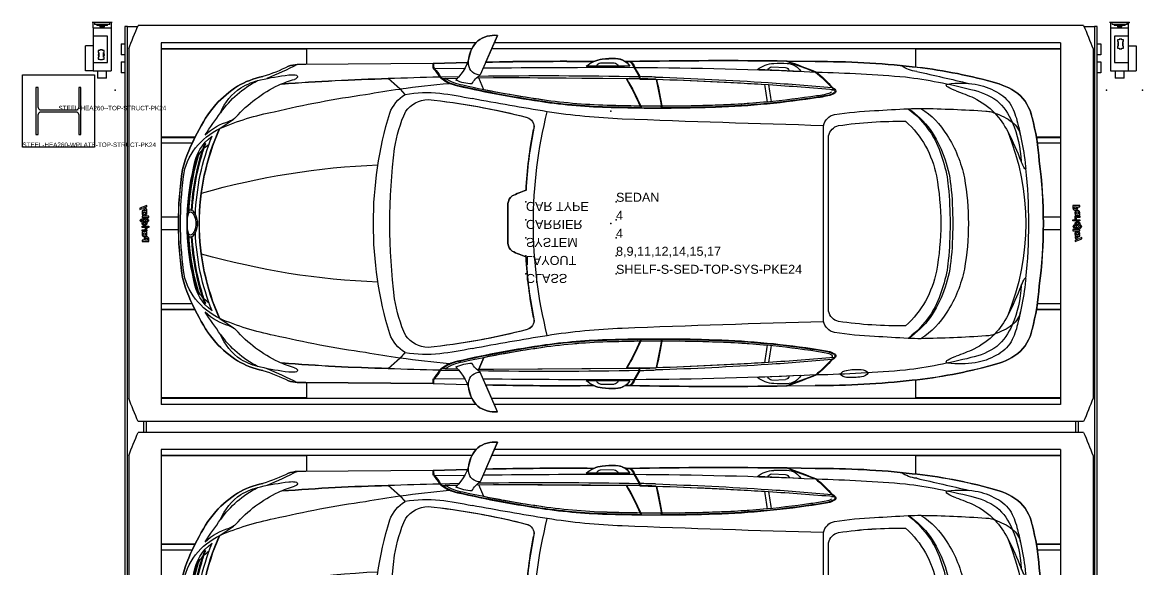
# Model space of a CAD drawing. Header units: millimetres. Extents: x 1005 to 7315, y -2950 to 6147.
# Drawn here: x 2895 to 3517, y 4672 to 4976 of the extents above; entities that cross this region are included whole.
import ezdxf

# ---------------------------------------------------------------- set-up
doc = ezdxf.new("R2010")
doc.units = ezdxf.units.MM
doc.linetypes.add('PHANTOM', pattern=[12.7, 6.35, -1.27, 1.27, -1.27, 1.27, -1.27])
for name, color, linetype in [('PK24-LOGO', 7, 'Continuous'), ('PK24E', 7, 'Continuous'), ('PK24E-COMP-CAR', 7, 'Continuous'), ('PK24E-DATA', 7, 'Continuous'), ('PK24E-STRUCT-STEEL', 254, 'Continuous'), ('PKE24E-HIDDEN', 7, 'Continuous')]:
    doc.layers.add(name, color=color, linetype=linetype)
for name, color, linetype, true_color in [('PK24E-COMP-PALLET', 132, 'Continuous', 0x00b7c8), ('PK24E-HELPER', 253, 'PHANTOM', 0xa1a1a1), ('PK24E-SYS-LIFT', 31, 'Continuous', 0xffcc5a), ('PK24E-SYS-SHELF', 31, 'Continuous', 0xffcc5a)]:
    doc.layers.add(name, color=color, linetype=linetype, true_color=true_color)
doc.styles.get("Standard").update_dxf_attribs({"font": 'arial.ttf'})

# ---------------------------------------------------------------- blocks, each defined once
blk = doc.blocks.new('ELIFTTT-CHASIS--TOP-COMP-PKE24')
at = {"layer": 'PK24E-HELPER'}
blk.add_point((0, -167.5), dxfattribs=at)
at = {"layer": 'PK24E-SYS-LIFT'}
for p, q in [((-287.24, -117.91), (-287.22, -118.3)), ((-277.28, -118.3), (-277.26, -117.91)), ((277.26, -117.91), (277.28, -118.3)), ((287.22, -118.3), (287.24, -117.91)), ((-287.22, -118.3), (-287.82, -118.3)), ((-287.25, -121.25), (-287.25, -118.3)), ((-287.25, -121.25), (-277.25, -121.25)), ((-287.25, -121.25), (-287.25, -125.85)), ((-277.28, -118.3), (-287.22, -118.3)), ((-286.53, -118.3), (-286.47, -119.4)), ((-278.03, -119.4), (-286.47, -119.4)), ((-285.25, -119.4), (-285.25, -120.1)), ((-279.25, -120.1), (-285.25, -120.1)), ((-283.5, -120.1), (-283.5, -120.6)), ((-283.5, -120.6), (-283.4, -120.7)), ((-283.5, -120.6), (-281, -120.6)), ((-281.1, -120.7), (-283.4, -120.7)), ((-283.25, -120.7), (-283.25, -121.25)), ((-281.25, -121.25), (-281.25, -120.7)), ((-281.1, -120.7), (-281, -120.6)), ((-281, -120.6), (-281, -120.1)), ((-279.25, -120.1), (-279.25, -119.4)), ((-278.03, -119.4), (-277.97, -118.3)), ((-276.68, -118.3), (-277.28, -118.3)), ((-277.25, -118.3), (-277.25, -121.25)), ((-277.25, -121.25), (-277.25, -145.25)), ((277.28, -118.3), (276.68, -118.3)), ((277.25, -118.3), (277.25, -121.25)), ((277.25, -121.25), (287.25, -121.25)), ((277.25, -121.25), (277.25, -145.25)), ((287.22, -118.3), (277.28, -118.3)), ((277.97, -118.3), (278.03, -119.4)), ((286.47, -119.4), (278.03, -119.4)), ((279.25, -119.4), (279.25, -120.1)), ((285.25, -120.1), (279.25, -120.1)), ((281, -120.1), (281, -120.6)), ((281, -120.6), (281.1, -120.7)), ((281, -120.6), (283.5, -120.6)), ((283.4, -120.7), (281.1, -120.7)), ((281.25, -120.7), (281.25, -121.25)), ((283.25, -121.25), (283.25, -120.7)), ((283.4, -120.7), (283.5, -120.6)), ((283.5, -120.6), (283.5, -120.1)), ((285.25, -120.1), (285.25, -119.4)), ((286.47, -119.4), (286.53, -118.3)), ((287.82, -118.3), (287.22, -118.3)), ((287.25, -121.25), (287.25, -118.3)), ((287.25, -125.85), (287.25, -121.25)), ((-279.35, -125.85), (-287.25, -125.85)), ((-287.25, -125.85), (-287.25, -140.65)), ((-279.35, -140.65), (-279.35, -125.85)), ((287.25, -125.85), (279.35, -125.85)), ((279.35, -125.85), (279.35, -140.65)), ((281.1, -127.88), (281.1, -128.98)), ((282.02, -127.88), (281.1, -127.88)), ((281.1, -128.98), (281.48, -128.98)), ((281.48, -128.98), (281.48, -131.52)), ((282.02, -127.55), (282.02, -127.88)), ((283.48, -127.55), (282.02, -127.55)), ((283.48, -127.88), (283.48, -127.55)), ((284.4, -127.88), (283.48, -127.88)), ((284.02, -128.98), (284.4, -128.98)), ((284.02, -131.52), (284.02, -128.98)), ((284.4, -128.98), (284.4, -127.88)), ((287.25, -140.65), (287.25, -125.85)), ((-291.45, -145.25), (-291.45, -131.25)), ((-287.25, -131.25), (-291.45, -131.25)), ((-284.4, -133.88), (-284.4, -134.98)), ((-283.48, -133.88), (-284.4, -133.88)), ((-284.4, -134.98), (-284.02, -134.98)), ((-284.02, -134.98), (-284.02, -137.52)), ((-282.02, -133.55), (-283.48, -133.55)), ((-283.48, -133.55), (-283.48, -133.88)), ((-282.02, -133.88), (-282.02, -133.55)), ((-281.1, -133.88), (-282.02, -133.88)), ((-281.48, -134.98), (-281.1, -134.98)), ((-281.48, -137.52), (-281.48, -134.98)), ((-281.1, -134.98), (-281.1, -133.88)), ((281.1, -131.52), (281.1, -132.62)), ((281.48, -131.52), (281.1, -131.52)), ((281.1, -132.62), (282.02, -132.62)), ((282.02, -132.62), (282.02, -132.95)), ((282.02, -132.95), (283.48, -132.95)), ((283.48, -132.62), (284.4, -132.62)), ((283.48, -132.95), (283.48, -132.62)), ((284.4, -131.52), (284.02, -131.52)), ((284.4, -132.62), (284.4, -131.52)), ((287.25, -131.25), (291.45, -131.25)), ((291.45, -131.25), (291.45, -145.25)), ((-287.25, -140.65), (-279.35, -140.65)), ((-287.25, -140.65), (-287.25, -145.25)), ((-284.4, -137.52), (-284.4, -138.62)), ((-284.02, -137.52), (-284.4, -137.52)), ((-284.4, -138.62), (-283.48, -138.62)), ((-283.48, -138.62), (-283.48, -138.95)), ((-283.48, -138.95), (-282.02, -138.95)), ((-282.02, -138.62), (-281.1, -138.62)), ((-282.02, -138.95), (-282.02, -138.62)), ((-281.1, -137.52), (-281.48, -137.52)), ((-281.1, -138.62), (-281.1, -137.52)), ((279.35, -140.65), (287.25, -140.65)), ((287.25, -145.25), (287.25, -140.65)), ((-287.25, -145.25), (-291.45, -145.25)), ((-287.25, -145.25), (-277.25, -145.25)), ((-284.75, -145.25), (-284.75, -149.25)), ((-279.75, -149.25), (-279.75, -145.25)), ((277.25, -145.25), (287.25, -145.25)), ((279.75, -145.25), (279.75, -149.25)), ((284.75, -149.25), (284.75, -145.25)), ((287.25, -145.25), (291.45, -145.25)), ((-279.75, -149.25), (-284.75, -149.25)), ((284.75, -149.25), (279.75, -149.25))]:
    blk.add_line(p, q, dxfattribs=at)
for centre, radius, start, end in [((282.75, -130.25), 1.5, 147.85095, 212.14905), ((282.75, -130.25), 1.5, 327.85095, 32.14905), ((-282.75, -136.25), 1.72, 137.62997, 222.37003), ((-282.75, -136.25), 1.72, 317.62997, 42.37003)]:
    blk.add_arc(centre, radius, start, end, dxfattribs=at)
for points, knots in [([(-287.83, -118.28), (-287.83, -118.28), (-287.83, -118.3), (-287.82, -118.3), (-287.82, -118.3)], [0, 0, 0, 0, 0.485402, 1, 1, 1, 1]), ([(-282.09, -121.25), (-282.11, -121.24), (-282.16, -121.21), (-282.25, -121.2), (-282.34, -121.21), (-282.39, -121.24), (-282.41, -121.25)], [0, 0, 0, 0, 0.230406, 0.49981, 0.78779, 1, 1, 1, 1]), ([(-276.68, -118.3), (-276.68, -118.3), (-276.67, -118.3), (-276.67, -118.28), (-276.67, -118.28)], [0, 0, 0, 0, 0.487803, 1, 1, 1, 1]), ([(276.67, -118.28), (276.67, -118.28), (276.67, -118.3), (276.68, -118.3), (276.68, -118.3)], [0, 0, 0, 0, 0.485402, 1, 1, 1, 1]), ([(282.41, -121.25), (282.39, -121.24), (282.34, -121.21), (282.25, -121.2), (282.16, -121.21), (282.11, -121.24), (282.09, -121.25)], [0, 0, 0, 0, 0.230406, 0.49981, 0.78779, 1, 1, 1, 1]), ([(287.82, -118.3), (287.82, -118.3), (287.83, -118.3), (287.83, -118.28), (287.83, -118.28)], [0, 0, 0, 0, 0.487803, 1, 1, 1, 1])]:
    blk.add_open_spline(points, degree=3, knots=knots, dxfattribs=at)
blk = doc.blocks.new('STEEL-HEA260--TOP-STRUCT-PK24')
at = {"layer": 'PK24E-STRUCT-STEEL', "color": 8, "true_color": 0x808080}
blk.add_lwpolyline([(11.25, 13), (11.25, 2.175, -0.4142136), (9.45, 0.375), (-9.45, 0.375, -0.4142136), (-11.25, 2.175), (-11.25, 13), (-12.5, 13), (-12.5, -13), (-11.25, -13), (-11.25, -2.175, -0.4142136), (-9.45, -0.375), (9.45, -0.375, -0.4142136), (11.25, -2.175), (11.25, -13), (12.5, -13), (12.5, 13)], format="xyb", close=True, dxfattribs=at)
at = {"layer": 'PKE24E-HIDDEN'}
blk.add_attdef('COMP_TYPE', (0, 0.375), '', height=2.5, dxfattribs=at)
blk = doc.blocks.new('STEEL-HEA260-WPLATE-TOP-STRUCT-PK24')
at = {"layer": 'PK24E-STRUCT-STEEL', "color": 8, "true_color": 0x808080}
blk.add_lwpolyline([(-20, 20), (20, 20), (20, -20), (-20, -20)], close=True, dxfattribs=at)
blk.add_blockref('STEEL-HEA260--TOP-STRUCT-PK24', (0, 0)).add_auto_attribs({'COMP_TYPE': 'STEEL-HEA260--TOP-STRUCT-PK24'})
at = {"layer": 'PK24E-DATA'}
blk.add_attdef('COMP_TYPE', (-20, -20), '', height=2.5, dxfattribs=at)
blk = doc.blocks.new('ELIFT-COLUMNS--TOP-COMP-PKE24')
for p in [(-306.5, -167.5), (323.5, -167.5)]:
    blk.add_blockref('STEEL-HEA260-WPLATE-TOP-STRUCT-PK24', p).add_auto_attribs({'COMP_TYPE': 'STEEL-HEA260-WPLATE-TOP-STRUCT-PK24'})
blk = doc.blocks.new('ELIFTTT---TOP-SYS-PKE24')
for name in ['ELIFT-COLUMNS--TOP-COMP-PKE24', 'ELIFTTT-CHASIS--TOP-COMP-PKE24']:
    blk.add_blockref(name, (0, 0))
at = {"layer": 'PK24E-DATA'}
for tag, p in [('COMP_TYPE', (3.47, 12.51)), ('LAYOUT_ID', (3.47, 2.51)), ('SYSTEM_ID', (3.47, -7.49)), ('CARRIER_ID', (3.47, -17.49)), ('CON_CARS', (3.47, -27.49))]:
    blk.add_attdef(tag, p, '', height=5, dxfattribs=at)
blk = doc.blocks.new('SEDAN---TOP-COMP-PKE24')
at = {"layer": 'PK24E-COMP-CAR'}
for p, q in [((-62.86, 104.5), (-72.44, 82.5)), ((-169.27, 88.29), (-174, 88.29)), ((-98.66, 88.8), (-169.27, 88.29)), ((-98.66, 88.8), (-79.61, 89.39)), ((10.5, 87.37), (-13.63, 87.41)), ((-5.82, 89.3), (1.87, 89.25)), ((89.22, 87.05), (96.9, 86.66)), ((97.78, 90.23), (113.41, 89.96)), ((-97.93, 86.02), (-81.06, 86.26)), ((-95.15, 81.48), (-93.97, 80.32)), ((-94.58, 81.49), (-84.09, 81.71)), ((-94.58, 81.49), (-93.64, 80.58)), ((-74.57, 80.93), (-65.09, 81.1)), ((-70.54, 74.33), (-73.22, 80.95)), ((15.63, 80.44), (-65.09, 81.1)), ((15.63, 81.62), (15.63, 80.46)), ((16.15, 81.61), (16.15, 80.46)), ((105.43, 84.4), (81.33, 85.52)), ((-116.92, 74.75), (-123.58, 80.66)), ((-116.92, 74.58), (-123.58, 80.49)), ((-114.09, 71.73), (-116.92, 74.75)), ((-93.64, 80.58), (-91.91, 80.62)), ((-93.36, 80.34), (-91.61, 80.39)), ((-91.91, 80.62), (-84.91, 80.75)), ((16.01, 80.23), (8.78, 80.42)), ((16.01, 80.23), (25.03, 79.95)), ((122.48, 74.33), (122.11, 74.63)), ((-114.09, 71.56), (-116.92, 74.58)), ((122.48, 74.33), (124.09, 74.18)), ((123.8, 74.5), (124.09, 74.18)), ((16.52, 65.21), (16.91, 64.26)), ((16.91, 64.26), (28.03, 64.26)), ((28.03, 64.26), (27.9, 65.14)), ((-216.91, 52.81), (-209.34, 57.94)), ((120.81, 48.65), (120.81, -48.65)), ((-57.16, 11.11), (-57.16, -11.11)), ((-216.91, -52.81), (-209.34, -57.94)), ((16.52, -65.21), (16.91, -64.26)), ((16.91, -64.26), (28.03, -64.26)), ((28.03, -64.26), (27.9, -65.14)), ((-116.92, -74.58), (-123.58, -80.49)), ((-114.09, -71.56), (-116.92, -74.58)), ((-114.09, -71.73), (-116.92, -74.75)), ((-70.54, -74.33), (-73.22, -80.95)), ((122.48, -74.33), (124.09, -74.18)), ((123.8, -74.5), (124.09, -74.18)), ((-116.92, -74.75), (-123.58, -80.66)), ((-95.15, -81.48), (-93.97, -80.32)), ((-94.58, -81.49), (-93.64, -80.58)), ((-93.64, -80.58), (-91.91, -80.62)), ((-93.36, -80.34), (-91.61, -80.39)), ((-91.91, -80.62), (-84.91, -80.75)), ((15.63, -80.44), (-65.09, -81.1)), ((16.01, -80.23), (8.78, -80.42)), ((15.63, -81.62), (15.63, -80.46)), ((16.01, -80.23), (25.03, -79.95)), ((16.15, -81.61), (16.15, -80.46)), ((-97.93, -86.02), (-81.06, -86.26)), ((-94.58, -81.49), (-84.09, -81.71)), ((-74.57, -80.93), (-65.09, -81.1)), ((-62.86, -104.5), (-72.44, -82.5)), ((105.43, -84.4), (81.33, -85.52)), ((89.22, -87.05), (96.9, -86.66)), ((-169.27, -88.29), (-174, -88.29)), ((-98.66, -88.8), (-169.27, -88.29)), ((-98.66, -88.8), (-79.61, -89.39)), ((10.5, -87.37), (-13.63, -87.41)), ((-5.82, -89.3), (1.87, -89.25)), ((97.78, -90.23), (113.41, -89.96))]:
    blk.add_line(p, q, dxfattribs=at)
for points in [[(-219.23, -66.14, -0.061643), (-229.5, -50.11, -0.061425), (-237.69, -30.02, -0.075225), (-237.69, 30.02, -0.061425), (-229.5, 50.11, -0.061643), (-219.23, 66.14, -0.062715), (-207.09, 76.23, -0.080698), (-193.17, 81.68, 0.049447), (-178.89, 87.33, -0.075259), (-174, 88.29), (-169.27, 88.29), (-98.66, 88.8), (-79.61, 89.39, 0.023024), (-78.74, 91.93, -0.158163), (-73.91, 101.48, -0.182926), (-62.86, 104.5), (-69.33, 89.64, -0.007742), (-9.49, 90.01, -0.077763), (-4.76, 91.22, -0.044865), (2.6, 91.59, -0.150488), (7.83, 90.05, -0.000309), (10.57, 90.02, -0.008053), (97.78, 90.23), (113.41, 89.96, -0.029408), (167.21, 87.06, -0.042052), (211.54, 78.64, -0.105095), (225.75, 72.2, -0.171896), (233.64, 58.91, -0.050927), (237.67, 34.67, -0.065564), (237.67, -34.67, -0.050927), (233.64, -58.91, -0.171896), (225.75, -72.2, -0.105095), (211.54, -78.64, -0.042052), (167.21, -87.06, -0.029408), (113.41, -89.96), (97.78, -90.23, -0.008053), (10.57, -90.02, -0.000309), (7.83, -90.05, -0.150488), (2.6, -91.59, -0.044865), (-4.76, -91.22, -0.077763), (-9.49, -90.01, -0.007742), (-69.33, -89.64), (-62.86, -104.5, -0.182926), (-73.91, -101.48, -0.158163), (-78.74, -91.93, 0.023024), (-79.61, -89.39), (-98.66, -88.8), (-169.27, -88.29), (-174, -88.29, -0.075259), (-178.89, -87.33, 0.049447), (-193.17, -81.68, -0.080698), (-207.09, -76.23, -0.062715)], [(-65.09, 81.1), (-73.22, 80.95), (-70.53, 74.32, 0.014822), (-35.67, 68.36, 0.030043), (2.71, 65.49, 0.004063), (16.22, 65.21, 0.035411), (8.42, 80.5)], [(25.28, 80.15, -0.016235), (28.25, 65.14, 0.00745), (54.29, 65.56, 0.017199), (86.77, 67.51, 0.008624), (85.26, 77.28, 0.007485)], [(-101.46, 68.87, 0.21976), (-113.83, 62.35, 0.069678), (-119.98, 41.74, 0.063275), (-119.98, -41.74, 0.069678), (-113.83, -62.35, 0.21976), (-101.46, -68.87, 0.037117), (-46.41, -58.91, 0.360325), (-42.69, -53.02, -0.038423), (-47.08, -18.45, -0.032223), (-54.77, -15.32, -0.201945), (-57.16, -11.11), (-57.16, 11.11, -0.201945), (-54.77, 15.32, -0.032223), (-47.08, 18.45, -0.038423), (-42.69, 53.02, 0.360325), (-46.41, 58.91, 0.037117)], [(126.3, 54.38, 0.304088), (120.81, 48.65), (120.81, -48.65, 0.304088), (126.3, -54.38, 0.041268), (163.52, -56.77, 0.163886), (180.58, -26.5, 0.091893), (180.58, 26.5, 0.163886), (163.52, 56.77, 0.041268)], [(-35.67, -68.36, 0.014822), (-70.53, -74.32), (-73.22, -80.95), (-65.09, -81.1), (8.42, -80.5, 0.035411), (16.22, -65.21, 0.004063), (2.71, -65.49, 0.030043)], [(28.25, -65.14, -0.016235), (25.28, -80.15, 0.007485), (85.26, -77.28, 0.008624), (86.77, -67.51, 0.017199), (54.29, -65.56, 0.00745)]]:
    blk.add_lwpolyline(points, format="xyb", close=True, dxfattribs=at)
for centre, radius, start, end in [((-61.6, 89.26), 17.35, 135.20651, 183.22402), ((-64.4, 88.4), 16.17, 84.5375, 126.00251), ((-106.68, 100.05), 29.09, 315.42399, 349.29131), ((-214.5, 156.5), 77.8, 285.91548, 297.23867), ((-297.73, 335.52), 276.47, 292.75194, 296.5872), ((-173.26, 71.64), 16.67, 92.51869, 109.73435), ((-88.33, 88.24), 10.35, 176.90215, 192.45304), ((-90.22, 88.08), 7.98, 174.78468, 194.96974), ((-72.64, 88.8), 6.31, 184.73547, 271.82938), ((-27.52, -1842.23), 1932.32, 89.46551, 91.2399), ((-3.27, 75.49), 15.8, 95.41248, 130.98471), ((-5.03, 86.36), 3.04, 105.09098, 158.88345), ((0.97, 50.47), 41.15, 87.72475, 98.00006), ((1.53, 86.64), 2.64, 20.88105, 82.61011), ((2.73, 82.33), 9.26, 33.02511, 90.79911), ((-19.05, -2122.12), 2212.33, 89.23306, 89.30384), ((60.59, -2617.2), 2707.68, 89.21283, 91.05848), ((2.79, 82.38), 10.9, 23.57795, 44.46363), ((2.01, 81.41), 12.48, 25.28843, 43.44092), ((91.15, 73.14), 15.8, 92.83358, 128.40581), ((89.88, 84.08), 3.04, 102.51208, 156.30455), ((94.26, 47.96), 41.15, 85.14585, 95.42116), ((-293.91, -966.2), 1126.56, 68.80125, 69.67692), ((97.45, 79.7), 9.26, 30.44621, 88.22021), ((7.29, -176.06), 281.25, 67.68109, 71.22978), ((115.73, -368.46), 458.42, 83.55206, 90.29002), ((139.42, -180.22), 268.73, 74.43096, 84.06296), ((-183.36, 36.09), 46.63, 102.14206, 120.59658), ((-161.84, -60.16), 143.68, 96.75097, 103.0827), ((-176.92, 69.41), 13.23, 82.1737, 97.85608), ((-176.09, 82.51), 2.49, 283.19837, 331.91537), ((-175.21, 80.92), 1.6, 41.65121, 86.97459), ((-174.55, 81.55), 0.692, 341.7255, 38.81246), ((-36.32, -2454.38), 2536.54, 91.32888, 91.97137), ((-120.33, 66.66), 29.22, 30.47122, 41.45793), ((-112.63, 71.62), 20.57, 28.67544, 44.40412), ((-66.73, 72.51), 11.5, 119.73452, 154.24603), ((-36.58, -2440.23), 2522.39, 88.81394, 90.83629), ((-4.65, -5675.73), 5762.5, 89.826757, 90.657219), ((-55.59, 45.28), 79.96, 27.02655, 31.2322), ((0.75, -2315.17), 2401.94, 87.31052, 89.70092), ((400.86, 299.68), 442.21, 208.7857, 209.54744), ((114.29, 3096.19), 3016.18, 268.13548, 268.30047), ((-33.65, -1742.8), 1825.08, 86.20281, 88.16358), ((96.44, 84.06), 2.64, 18.30215, 80.03121), ((69.93, 29.14), 70.13, 41.35527, 51.63794), ((94.27, -735.78), 820.14, 85.15985, 88.61477), ((53.37, 12.12), 94.18, 42.35476, 49.85211), ((130.81, 81.06), 4.42, 87.59789, 143.41515), ((131.06, 85.96), 4.42, 210.88793, 266.70519), ((136.82, 117.13), 36.11, 260.11447, 273.34928), ((133.45, 49.46), 36.11, 80.9538, 94.18862), ((138.88, 86.15), 5.07, 270.5498, 320.30045), ((138.58, 80.08), 5.07, 34.00263, 83.75328), ((126.83, -208.42), 292.15, 75.55368, 82.79619), ((-173.07, 23), 63.18, 122.58769, 136.94213), ((-170.4, 29.26), 56.29, 117.13249, 144.97619), ((-189.22, 50.92), 29.29, 123.11817, 158.6656), ((-152.98, 10.65), 73.28, 115.34838, 138.69624), ((-186.34, 43.99), 36.69, 102.63475, 120.97529), ((-160.31, 24.5), 57.62, 105.30017, 114.65815), ((-95.87, -1030.07), 1111.07, 91.42921, 94.47226), ((-95.87, -1030.24), 1111.07, 91.42921, 94.47226), ((-45, -438.56), 518.32, 97.99499, 100.11993), ((-43.08, -455.9), 535.77, 94.99191, 97.92214), ((-80.5, 98.49), 22.61, 233.4438, 258.52872), ((-80.74, 97.3), 21.15, 232.26943, 259.13124), ((-78.45, 100.5), 24, 235.88794, 261.27753), ((-76.49, 99.59), 22.08, 244.63039, 268.44731), ((48.2, 656.1), 594.88, 257.06162, 261.83817), ((50.14, 668.51), 607.14, 257.16578, 261.83301), ((47.41, 659.23), 596.69, 257.46559, 261.99639), ((-95.53, 17.86), 121.37, 22.49761, 31.07174), ((-95.23, 17.86), 121.37, 22.95965, 31.02616), ((47.02, 862.9), 783.05, 267.74093, 268.38698), ((-40.59, -1924.38), 2005.61, 86.33841, 88.1264), ((-204.64, 26.99), 235.7, 9.3153, 12.98707), ((-204.34, 26.99), 235.7, 9.09565, 13.03852), ((-197.26, 28.6), 286.68, 7.79849, 9.77571), ((19.59, -1003.28), 1083.66, 84.54654, 86.42201), ((-192.67, 28.85), 284.29, 7.85751, 9.77868), ((-42.72, -1961.75), 2043.04, 85.32494, 86.34579), ((118.65, 69.33), 7.29, 45.0659, 57.39412), ((119.22, 69.61), 7.04, 39.92951, 57.87559), ((186.57, 76.77), 0.494, 129.25127, 176.94969), ((187.85, 77.41), 1.87, 199.20774, 244.36841), ((187.48, 75.5), 2.05, 104.92031, 126.38314), ((194.18, 25.29), 52.7, 81.27108, 97.89308), ((200.54, 99.37), 27.23, 240.27165, 250.72821), ((196.47, 42.86), 34.98, 60.05239, 80.59475), ((203.48, 42), 37.52, 53.59712, 77.59494), ((-52.64, -509.63), 587.29, 98.16734, 103.21053), ((-101.49, 52.6), 22.96, 123.67693, 157.61023), ((-102.26, 4.78), 67.99, 83.80091, 100.01815), ((-100.59, 52.21), 16.68, 92.9735, 142.55072), ((-140.88, -306.38), 377.31, 75.60572, 84.00243), ((-118.87, -126.79), 200.59, 77.92303, 83.14102), ((209.43, 1589.03), 1546.4, 259.32932, 260.89545), ((42.27, 538.54), 473.13, 271.45578, 278.34888), ((40.47, 551.19), 486.69, 271.64099, 278.39263), ((43.18, 517.82), 453.56, 271.42305, 278.68664), ((98.54, 174.84), 105.16, 276.78522, 281.43946), ((98.59, 175.86), 106.94, 276.93644, 281.64264), ((98.5, 176.78), 108.13, 277.00233, 281.70708), ((117.61, 80.7), 9.1, 281.35825, 302.38993), ((118.02, 81.66), 10.75, 281.54512, 302.44141), ((118.64, 80.77), 10.03, 280.35244, 303.90031), ((121.98, 73.67), 0.827, 307.53345, 52.78298), ((123.26, 73.51), 1.07, 299.44909, 38.87271), ((123.66, 73.47), 1.17, 299.35141, 34.40262), ((156.6, -28.17), 107.67, 65.41506, 71.05697), ((191.31, 34.66), 40.71, 55.87697, 78.0896), ((184.17, 33.83), 39.83, 43.71519, 64.37091), ((204.14, 54.36), 21.21, 32.15065, 62.50316), ((210.94, 54.42), 23.14, 11.20562, 50.22003), ((-159.64, 16.61), 77.48, 140.27081, 154.38053), ((-43.31, 30.11), 77.54, 155.43242, 171.37575), ((7.17, 381.59), 317.33, 262.13488, 269.17039), ((7.21, 382.52), 317.96, 262.17028, 269.16943), ((7.37, 386.04), 320.58, 262.2841, 269.16727), ((26.5, 878.44), 814.5, 268.31692, 269.60026), ((26.62, 883.44), 819.2, 268.31952, 269.29918), ((26.97, 896.69), 831.55, 268.32799, 269.25734), ((26.97, 896.69), 831.55, 269.27979, 269.55469), ((27.03, 939.01), 873.87, 269.57288, 270.05711), ((26.45, 924.83), 860.88, 269.62504, 271.86362), ((27.03, 939.01), 873.87, 270.07421, 271.78768), ((26.62, 925.75), 861.51, 270.11773, 271.848), ((154.02, -128.07), 190.95, 92.31741, 99.01697), ((250.68, -1623.18), 1689.13, 92.90937, 93.54287), ((170.81, -28.86), 92.82, 89.27309, 93.61981), ((131.82, 20.25), 54.69, 30.27774, 52.72067), ((131.89, 17.61), 56.95, 37.44124, 54.17011), ((161.23, -630.98), 695.01, 86.13621, 89.11285), ((146.89, 24.97), 46.36, 31.49146, 57.22124), ((205.84, 33.15), 29.38, 79.49484, 85.65985), ((191.91, 43.6), 33.28, 22.49362, 48.07722), ((185.1, 46.71), 41.56, 12.90848, 27.09645), ((-20.48, -83.54), 243.89, 143.48866, 147.00671), ((-203.41, 26.57), 31.35, 105.51991, 133.61659), ((-158.26, -83.55), 148.45, 101.10538, 113.27365), ((-214.29, 65.25), 8.83, 286.36234, 315.09493), ((81.19, 0), 212.94, 163.25718, 196.74282), ((-48.11, 53.72), 5.46, 344.28051, 79.21359), ((210.31, 0), 253.31, 165.80796, 194.19204), ((20.7, 421.08), 363.31, 261.1383, 267.72689), ((396.89, 10097.96), 10047.5, 267.772041, 268.409436), ((125.55, 53), 7.66, 100.90381, 169.97745), ((159.36, -169.54), 226.34, 88.94724, 98.39984), ((127.12, 16.32), 54.42, 10.78561, 48.01454), ((209.09, 54.07), 8.25, 62.06094, 75.23428), ((202.54, 29.3), 33.7, 53.33286, 71.99814), ((176.71, 28.17), 49.14, 27.75113, 42.47108), ((214.75, 46.36), 12.73, 11.12458, 51.56063), ((165.67, 31.9), 62.01, 2.36218, 23.20459), ((73.91, 17.65), 156.47, 11.49021, 14.18672), ((116.96, 27.06), 120.95, 3.60645, 15.26792), ((-152.11, 6.89), 88.65, 150.81757, 164.87753), ((-199.28, 16.8), 40.1, 116.08172, 141.07425), ((-99.23, 0), 129.15, 155.91569, 204.08431), ((-99.06, 0), 129.15, 155.86164, 204.13836), ((179.75, 7.18), 227.11, 168.55587, 177.15675), ((38507.92, 0), 38389.96, 179.918916, 180.081084), ((127.83, 47.42), 7.13, 102.40319, 170.05866), ((119.54, 13.27), 69.51, 6.5279, 34.09552), ((94.81, 0), 135.38, 337.84488, 22.15512), ((32.35, -43.02), 210.09, 21.64077, 26.60183), ((-99.66, -0.01), 132.78, 160.47793, 176.8863), ((-206.61, 28.32), 24.95, 126.06074, 172.17087), ((-99.65, -0.01), 130.96, 158.26624, 177.89989), ((-216.31, 33.98), 12.15, 123.04108, 140.97267), ((-198.32, 21.08), 35.27, 138.68457, 140.96582), ((111.67, 12.78), 75.95, 5.88199, 27.47987), ((127.86, 11.49), 69.65, 11.43255, 32.76772), ((75.67, 15.25), 155.25, 6.8321, 12.48656), ((-205.51, 22.25), 31.83, 141.66007, 173.17333), ((-99.66, -0.01), 134.86, 163.59992, 177.20388), ((-99.68, 0), 134.56, 162.84813, 176.96202), ((-99.67, -0.01), 133.28, 161.04255, 176.77052), ((-185.33, 17.99), 48.1, 153.19199, 155.32033), ((-213.93, 29.41), 17.05, 137.54269, 151.3063), ((208.52, 0), 331.14, 172.75889, 187.24111), ((-99.69, 0), 135.4, 166.45377, 193.54623), ((-197.47, 22.79), 34.84, 156.654, 168.91799), ((-112.46, -386.64), 419.55, 92.29153, 105.85484), ((261.66, 49.18), 37.08, 203.3989, 210.46503), ((188.44, 27.93), 41.78, 3.72383, 7.96318), ((-25.6, 0), 265.54, 352.49769, 7.50231), ((-39.3, 0), 200.64, 171.39607, 188.60393), ((-36.68, 0), 202.11, 172.59932, 187.40068), ((37.61, 0), 145.4, 349.49932, 10.50068), ((53.43, 0), 144.91, 349.94685, 10.05315), ((229.84, 30.63), 0.284, 239.45557, 4.07046), ((-71.6, 0.01), 303.27, 354.20271, 5.79863), ((-35.79, 0), 223.95, 354.73156, 5.26844), ((-17.83, 0), 207.52, 354.14515, 5.85485), ((-50.97, 10.37), 6.23, 127.5597, 173.22799), ((-26.66, -42.67), 64.44, 108.47942, 115.86186), ((-228.37, 3.97), 6.5, 150.94164, 173.96276), ((-232.9, 5.01), 1.53, 102.10247, 167.86051), ((-233.19, 6.58), 1.02, 63.70351, 147.96209), ((-233.52, 4.76), 1.77, 38.83039, 81.86199), ((-235.4, 3.07), 5.18, 19.45217, 58.99186), ((-202.83, 0.56), 32.26, 172.71479, 178.74639), ((-212.26, 0.19), 22.72, 166.90511, 180.46872), ((-237.14, 1.55), 6.6, 21.49528, 40.80787), ((-240.92, 0.01), 10.68, 359.9671, 21.793), ((-241.08, 0.02), 11.58, 359.90638, 24.32166), ((-202.83, -0.56), 32.26, 181.25361, 187.28521), ((-212.26, -0.19), 22.72, 179.53128, 193.09489), ((-228.37, -3.97), 6.5, 186.03724, 209.05836), ((-232.9, -5.01), 1.53, 192.13949, 257.89753), ((-233.52, -4.76), 1.77, 278.13801, 321.16961), ((-235.4, -3.07), 5.18, 301.00814, 340.54783), ((-237.14, -1.55), 6.6, 319.19213, 338.50472), ((-240.92, -0.01), 10.68, 338.207, 0.0329), ((-241.08, -0.02), 11.58, 335.67834, 0.09362), ((-99.65, 0.01), 130.96, 182.10011, 201.73376), ((-99.66, 0.01), 134.86, 182.79612, 196.40008), ((-99.68, 0), 134.56, 183.03798, 197.15187), ((-233.19, -6.58), 1.02, 212.03791, 296.29649), ((-99.67, 0.01), 133.28, 183.22948, 198.95745), ((-99.66, 0.01), 132.78, 183.1137, 199.52207), ((-50.97, -10.37), 6.23, 186.77201, 232.4403), ((-112.46, 386.64), 419.55, 254.14516, 267.70847), ((-26.66, 42.67), 64.44, 244.13814, 251.52058), ((179.75, -7.18), 227.11, 182.84325, 191.44413), ((119.54, -13.27), 69.51, 325.90448, 353.4721), ((111.67, -12.78), 75.95, 332.52013, 354.11801), ((-152.11, -6.89), 88.65, 195.12247, 209.18243), ((-205.51, -22.25), 31.83, 186.82667, 218.33993), ((-197.47, -22.79), 34.84, 191.08201, 203.346), ((127.12, -16.32), 54.42, 311.98546, 349.21439), ((127.86, -11.49), 69.65, 327.23228, 348.56745), ((261.66, -49.18), 37.08, 149.53497, 156.6011), ((229.84, -30.63), 0.284, 355.92954, 120.54443), ((188.44, -27.93), 41.78, 352.03682, 356.27617), ((-206.61, -28.32), 24.95, 187.82913, 233.93926), ((32.35, 43.02), 210.09, 333.39817, 338.35923), ((165.67, -31.9), 62.01, 336.79541, 357.63782), ((75.67, -15.25), 155.25, 347.51344, 353.1679), ((116.96, -27.06), 120.95, 344.73208, 356.39355), ((-199.28, -16.8), 40.1, 218.92575, 243.91828), ((-185.33, -17.99), 48.1, 204.67967, 206.80801), ((-213.93, -29.41), 17.05, 208.6937, 222.45731), ((-216.31, -33.98), 12.15, 219.02733, 236.95892), ((-198.32, -21.08), 35.27, 219.03418, 221.31543), ((-43.31, -30.11), 77.54, 188.62425, 204.56758), ((-20.48, 83.54), 243.89, 212.99329, 216.51134), ((-203.41, -26.57), 31.35, 226.38341, 254.48009), ((127.83, -47.42), 7.13, 189.94134, 257.59681), ((131.82, -20.25), 54.69, 307.27933, 329.72226), ((146.89, -24.97), 46.36, 302.77876, 328.50854), ((214.75, -46.36), 12.73, 308.43937, 348.87542), ((73.91, -17.65), 156.47, 345.81328, 348.50979), ((-159.64, -16.61), 77.48, 205.61947, 219.72919), ((-158.26, 83.55), 148.45, 246.72635, 258.89462), ((-48.11, -53.72), 5.46, 280.78641, 15.71949), ((396.89, -10097.96), 10047.5, 91.590564, 92.227959), ((125.55, -53), 7.66, 190.02255, 259.09619), ((159.36, 169.54), 226.34, 261.60016, 271.05276), ((131.89, -17.61), 56.95, 305.82989, 322.55876), ((176.71, -28.17), 49.14, 317.52892, 332.24887), ((-170.4, -29.26), 56.29, 215.02381, 242.86751), ((-189.22, -50.92), 29.29, 201.3344, 236.88183), ((-214.29, -65.25), 8.83, 44.90507, 73.63766), ((-152.98, -10.65), 73.28, 221.30376, 244.65162), ((-52.64, 509.63), 587.29, 256.78947, 261.83266), ((-101.49, -52.6), 22.96, 202.38977, 236.32307), ((-140.88, 306.38), 377.31, 275.99757, 284.39428), ((209.43, -1589.03), 1546.4, 99.10455, 100.67068), ((20.7, -421.08), 363.31, 92.27311, 98.8617), ((154.02, 128.07), 190.95, 260.98303, 267.68259), ((184.17, -33.83), 39.83, 295.62909, 316.28481), ((205.84, -33.15), 29.38, 274.34015, 280.50516), ((209.09, -54.07), 8.25, 284.76572, 297.93906), ((202.54, -29.3), 33.7, 288.00186, 306.66714), ((191.91, -43.6), 33.28, 311.92278, 337.50638), ((185.1, -46.71), 41.56, 332.90355, 347.09152), ((210.94, -54.42), 23.14, 309.77997, 348.79438), ((-173.07, -23), 63.18, 223.05787, 237.41231), ((-100.59, -52.21), 16.68, 217.44928, 267.0265), ((48.2, -656.1), 594.88, 98.16183, 102.93838), ((50.14, -668.51), 607.14, 98.16699, 102.83422), ((47.41, -659.23), 596.69, 98.00361, 102.53441), ((7.17, -381.59), 317.33, 90.82961, 97.86512), ((7.21, -382.52), 317.96, 90.83057, 97.82972), ((7.37, -386.04), 320.58, 90.83273, 97.7159), ((26.5, -878.44), 814.5, 90.39974, 91.68308), ((26.62, -883.44), 819.2, 90.70082, 91.68048), ((26.97, -896.69), 831.55, 90.74266, 91.67201), ((-95.53, -17.86), 121.37, 328.92826, 337.50239), ((-95.23, -17.86), 121.37, 328.97384, 337.04035), ((26.97, -896.69), 831.55, 90.44531, 90.72021), ((27.03, -939.01), 873.87, 89.94289, 90.42712), ((26.45, -924.83), 860.88, 88.13638, 90.37496), ((-204.64, -26.99), 235.7, 347.01293, 350.6847), ((-204.34, -26.99), 235.7, 346.96148, 350.90435), ((27.03, -939.01), 873.87, 88.21232, 89.92579), ((26.62, -925.75), 861.51, 88.152, 89.88227), ((42.27, -538.54), 473.13, 81.65112, 88.54422), ((40.47, -551.19), 486.69, 81.60737, 88.35901), ((43.18, -517.82), 453.56, 81.31336, 88.57695), ((-197.26, -28.6), 286.68, 350.22429, 352.20151), ((-192.67, -28.85), 284.29, 350.22132, 352.14249), ((250.68, 1623.18), 1689.13, 266.45713, 267.09063), ((170.81, 28.86), 92.82, 266.38019, 270.72691), ((161.23, 630.98), 695.01, 270.88715, 273.86379), ((191.31, -34.66), 40.71, 281.9104, 304.12303), ((204.14, -54.36), 21.21, 297.49684, 327.84935), ((-45, 438.56), 518.32, 259.88007, 262.00501), ((-102.26, -4.78), 67.99, 259.98185, 276.19909), ((-118.87, 126.79), 200.59, 276.85898, 282.07697), ((-42.72, 1961.75), 2043.04, 273.65421, 274.67506), ((98.54, -174.84), 105.16, 78.56054, 83.21478), ((98.59, -175.86), 106.94, 78.35736, 83.06356), ((98.5, -176.78), 108.13, 78.29292, 82.99767), ((117.61, -80.7), 9.1, 57.61007, 78.64175), ((118.02, -81.66), 10.75, 57.55859, 78.45488), ((118.64, -80.77), 10.03, 56.09969, 79.64756), ((118.65, -69.33), 7.29, 302.60588, 314.9341), ((119.22, -69.61), 7.04, 302.12441, 320.07049), ((123.26, -73.51), 1.07, 321.12729, 60.55091), ((123.66, -73.47), 1.17, 325.59738, 60.64859), ((126.83, 208.42), 292.15, 277.20381, 284.44632), ((200.54, -99.37), 27.23, 109.27179, 119.72835), ((156.6, 28.17), 107.67, 288.94303, 294.58494), ((196.47, -42.86), 34.98, 279.40525, 299.94761), ((203.48, -42), 37.52, 282.40506, 306.40288), ((-183.36, -36.09), 46.63, 239.40342, 257.85794), ((-186.34, -43.99), 36.69, 239.02471, 257.36525), ((-161.84, 60.16), 143.68, 256.9173, 263.24903), ((-297.73, -335.52), 276.47, 63.4128, 67.24806), ((-160.31, -24.5), 57.62, 245.34185, 254.69983), ((-95.87, 1030.24), 1111.07, 265.52774, 268.57079), ((-95.87, 1030.07), 1111.07, 265.52774, 268.57079), ((-176.09, -82.51), 2.49, 28.08463, 76.80163), ((-36.32, 2454.38), 2536.54, 268.02863, 268.67112), ((-43.08, 455.9), 535.77, 262.07786, 265.00809), ((-80.5, -98.49), 22.61, 101.47128, 126.5562), ((-80.74, -97.3), 21.15, 100.86876, 127.73057), ((-78.45, -100.5), 24, 98.72247, 124.11206), ((-76.49, -99.59), 22.08, 91.55269, 115.36961), ((-106.68, -100.05), 29.09, 10.70869, 44.57601), ((-66.73, -72.51), 11.5, 205.75397, 240.26548), ((47.02, -862.9), 783.05, 91.61302, 92.25907), ((-33.65, 1742.8), 1825.08, 271.83642, 273.79719), ((-40.59, 1924.38), 2005.61, 271.8736, 273.66159), ((19.59, 1003.28), 1083.66, 273.57799, 275.45346), ((69.93, -29.14), 70.13, 308.36206, 318.64473), ((53.37, -12.12), 94.18, 310.14789, 317.64524), ((139.42, 180.22), 268.73, 275.93704, 285.56904), ((-246.73, 1783.89), 1914.22, 282.56403, 283.45609), ((187.85, -77.41), 1.87, 115.63159, 160.79226), ((186.57, -76.77), 0.494, 183.05031, 230.74873), ((187.48, -75.5), 2.05, 233.61686, 255.07969), ((194.18, -25.29), 52.7, 262.10692, 278.72892), ((-214.5, -156.5), 77.8, 62.76133, 74.08452), ((-176.92, -69.41), 13.23, 262.14392, 277.8263), ((-175.21, -80.92), 1.6, 273.02541, 318.34879), ((-174.55, -81.55), 0.692, 321.18754, 18.2745), ((-88.33, -88.24), 10.35, 167.54696, 183.09785), ((-120.33, -66.66), 29.22, 318.54207, 329.52878), ((-90.22, -88.08), 7.98, 165.03026, 185.21532), ((-112.63, -71.62), 20.57, 315.59588, 331.32456), ((-72.64, -88.8), 6.31, 88.17062, 175.26453), ((-36.58, 2440.23), 2522.39, 269.16371, 271.18606), ((-4.65, 5675.73), 5762.5, 269.342781, 270.173243), ((2.79, -82.38), 10.9, 315.53637, 336.42205), ((2.01, -81.41), 12.48, 316.55908, 334.71157), ((-55.59, -45.28), 79.96, 328.7678, 332.97345), ((400.86, -299.68), 442.21, 150.45256, 151.2143), ((0.75, 2315.17), 2401.94, 270.29908, 272.68948), ((114.29, -3096.19), 3016.18, 91.69953, 91.86452), ((91.15, -73.14), 15.8, 231.59419, 267.16642), ((89.88, -84.08), 3.04, 203.69545, 257.48792), ((96.44, -84.06), 2.64, 279.96879, 341.69785), ((-293.91, 966.2), 1126.56, 290.32308, 291.19875), ((97.45, -79.7), 9.26, 271.77979, 329.55379), ((7.29, 176.06), 281.25, 288.77022, 292.31891), ((94.27, 735.78), 820.14, 271.38523, 274.84015), ((171.42, -102.14), 17.73, 95.64522, 125.52237), ((-173.26, -71.64), 16.67, 250.26565, 267.48131), ((-61.6, -89.26), 17.35, 176.77598, 224.79349), ((-27.52, 1842.23), 1932.32, 268.7601, 270.53449), ((-3.27, -75.49), 15.8, 229.01529, 264.58752), ((-5.03, -86.36), 3.04, 201.11655, 254.90902), ((0.97, -50.47), 41.15, 261.99994, 272.27525), ((1.53, -86.64), 2.64, 277.38989, 339.11895), ((2.73, -82.33), 9.26, 269.20089, 326.97489), ((-19.05, 2122.12), 2212.33, 270.69616, 270.76694), ((60.59, 2617.2), 2707.68, 268.94152, 270.78717), ((94.26, -47.96), 41.15, 264.57884, 274.85415), ((115.73, 368.46), 458.42, 269.70998, 276.44794), ((-64.4, -88.4), 16.17, 233.99749, 275.4625)]:
    blk.add_arc(centre, radius, start, end, dxfattribs=at)
blk = doc.blocks.new('LOGO----DECOR-PK24')
at = {"layer": 'PK24-LOGO'}
for p, q in [((-10, 2.13), (-8.71, 2.13)), ((-10, -1.62), (-10, 2.13)), ((-9.29, 1.47), (-9.29, 0.11)), ((-8.76, 1.47), (-9.29, 1.47)), ((-9.29, 0.11), (-8.76, 0.11)), ((-8.61, 1.46), (-8.76, 1.47)), ((-8.76, 0.11), (-8.61, 0.13)), ((-8.71, 2.13), (-8.43, 2.11)), ((-8.48, 1.42), (-8.61, 1.46)), ((-8.61, 0.13), (-8.48, 0.17)), ((-8.36, 1.35), (-8.48, 1.42)), ((-8.48, 0.17), (-8.36, 0.23)), ((-8.43, 2.11), (-8.3, 2.07)), ((-8.26, 1.27), (-8.36, 1.35)), ((-8.36, 0.23), (-8.26, 0.31)), ((-8.3, 2.07), (-8.17, 2.03)), ((-8.19, 1.17), (-8.26, 1.27)), ((-8.26, 0.31), (-8.19, 0.41)), ((-8.13, 1.05), (-8.19, 1.17)), ((-8.19, 0.41), (-8.13, 0.53)), ((-8.17, 2.03), (-7.94, 1.9)), ((-8.09, 0.93), (-8.13, 1.05)), ((-8.13, 0.53), (-8.09, 0.66)), ((-8.08, 0.79), (-8.09, 0.93)), ((-8.09, 0.66), (-8.08, 0.79)), ((-7.94, 1.9), (-7.74, 1.74)), ((-7.74, 1.74), (-7.58, 1.55)), ((-7.58, 0.04), (-7.74, -0.16)), ((-7.58, 1.55), (-7.46, 1.32)), ((-7.46, 0.27), (-7.58, 0.04)), ((-7.46, 1.32), (-7.38, 1.06)), ((-7.38, 0.52), (-7.46, 0.27)), ((-7.38, 1.06), (-7.36, 0.79)), ((-7.36, 0.79), (-7.38, 0.52)), ((-7.19, -0.02), (-7.16, 0.13)), ((-7.16, 0.13), (-7.11, 0.26)), ((-7.11, 0.26), (-6.98, 0.49)), ((-6.98, 0.49), (-6.82, 0.68)), ((-6.82, 0.68), (-6.62, 0.82)), ((-6.62, 0.82), (-6.41, 0.92)), ((-6.42, 0.06), (-6.48, -0.05)), ((-6.33, 0.17), (-6.42, 0.06)), ((-6.41, 0.92), (-6.19, 0.98)), ((-6.23, 0.25), (-6.33, 0.17)), ((-6.11, 0.31), (-6.23, 0.25)), ((-6.19, 0.98), (-5.97, 1)), ((-5.98, 0.35), (-6.11, 0.31)), ((-5.84, 0.36), (-5.98, 0.35)), ((-5.97, 1), (-5.74, 0.98)), ((-5.71, 0.35), (-5.84, 0.36)), ((-5.74, 0.98), (-5.53, 0.92)), ((-5.58, 0.31), (-5.71, 0.35)), ((-5.47, 0.24), (-5.58, 0.31)), ((-5.53, 0.92), (-5.35, 0.82)), ((-5.37, 0.16), (-5.47, 0.24)), ((-5.29, 0.06), (-5.37, 0.16)), ((-5.35, 0.82), (-5.21, 0.7)), ((-5.23, -0.06), (-5.29, 0.06)), ((-5.21, 0.7), (-5.21, 0.95)), ((-5.21, 0.95), (-4.5, 0.95)), ((-4.5, 0.95), (-4.5, -1.62)), ((-3.41, 0.95), (-4.11, 0.95)), ((-4.11, 0.95), (-4.11, -1.62)), ((-3.41, 0.53), (-3.41, 0.95)), ((-3.36, 0.62), (-3.41, 0.53)), ((-3.37, -0.03), (-3.32, 0.06)), ((-3.29, 0.71), (-3.36, 0.62)), ((-3.32, 0.06), (-3.26, 0.13)), ((-3.22, 0.78), (-3.29, 0.71)), ((-3.26, 0.13), (-3.19, 0.19)), ((-3.14, 0.84), (-3.22, 0.78)), ((-3.19, 0.19), (-3.11, 0.23)), ((-3.05, 0.89), (-3.14, 0.84)), ((-3.11, 0.23), (-3.02, 0.26)), ((-2.94, 0.92), (-3.05, 0.89)), ((-3.02, 0.26), (-2.92, 0.27)), ((-2.83, 0.94), (-2.94, 0.92)), ((-2.92, 0.27), (-2.42, 0.27)), ((-2.7, 0.95), (-2.83, 0.94)), ((-2.42, 0.95), (-2.7, 0.95)), ((-2.42, 0.27), (-2.42, 0.95)), ((-1.42, 2.13), (-2.13, 2.13)), ((-2.13, 2.13), (-2.13, -1.62)), ((-1.42, -1.62), (-1.42, 2.13)), ((-0.37, 0.95), (-1.42, -0.33)), ((-0.61, -0.33), (0.44, 0.95)), ((0.44, 0.95), (-0.37, 0.95)), ((0.44, 0.19), (0.36, -0.06)), ((0.56, 0.41), (0.44, 0.19)), ((0.72, 0.61), (0.56, 0.41)), ((0.92, 0.77), (0.72, 0.61)), ((0.77, 1.32), (0.79, 1.37)), ((0.78, 1.26), (0.77, 1.32)), ((0.81, 1.24), (0.78, 1.26)), ((0.79, 1.37), (1.61, 2.19)), ((0.85, 1.23), (0.81, 1.24)), ((0.89, 1.24), (0.85, 1.23)), ((1.07, 1.32), (0.89, 1.24)), ((1.15, 0.9), (0.92, 0.77)), ((1.27, 1.37), (1.07, 1.32)), ((1.07, -0.08), (1.13, 0.03)), ((1.13, 0.03), (1.21, 0.12)), ((1.4, 0.98), (1.15, 0.9)), ((1.21, 0.12), (1.3, 0.2)), ((1.46, 1.41), (1.27, 1.37)), ((1.3, 0.2), (1.41, 0.26)), ((1.67, 1), (1.4, 0.98)), ((1.41, 0.26), (1.54, 0.3)), ((1.67, 1.42), (1.46, 1.41)), ((1.54, 0.3), (1.67, 0.31)), ((1.61, 2.19), (1.67, 2.21)), ((1.67, 2.21), (1.73, 2.19)), ((1.87, 1.41), (1.67, 1.42)), ((1.94, 0.98), (1.67, 1)), ((1.67, 0.31), (1.8, 0.3)), ((1.73, 2.19), (2.54, 1.37)), ((1.8, 0.3), (1.92, 0.26)), ((2.07, 1.37), (1.87, 1.41)), ((1.92, 0.26), (2.03, 0.2)), ((2.19, 0.9), (1.94, 0.98)), ((2.03, 0.2), (2.13, 0.12)), ((2.26, 1.32), (2.07, 1.37)), ((2.13, 0.12), (2.2, 0.03)), ((2.41, 0.77), (2.19, 0.9)), ((2.2, 0.03), (2.26, -0.08)), ((2.45, 1.24), (2.26, 1.32)), ((2.61, 0.61), (2.41, 0.77)), ((2.48, 1.23), (2.45, 1.24)), ((2.52, 1.24), (2.48, 1.23)), ((2.55, 1.26), (2.52, 1.24)), ((2.54, 1.37), (2.57, 1.32)), ((2.57, 1.32), (2.55, 1.26)), ((2.78, 0.41), (2.61, 0.61)), ((2.9, 0.19), (2.78, 0.41)), ((2.98, -0.06), (2.9, 0.19)), ((3.31, 2.13), (4.01, 2.13)), ((3.31, -1.62), (3.31, 2.13)), ((4.01, 2.13), (4.01, -1.62)), ((4.37, -0.02), (4.4, 0.13)), ((4.4, 0.13), (4.45, 0.26)), ((4.45, 0.26), (4.58, 0.49)), ((4.58, 0.49), (4.74, 0.68)), ((4.74, 0.68), (4.93, 0.82)), ((4.93, 0.82), (5.15, 0.92)), ((5.14, 0.06), (5.08, -0.05)), ((5.23, 0.17), (5.14, 0.06)), ((5.15, 0.92), (5.37, 0.98)), ((5.33, 0.25), (5.23, 0.17)), ((5.45, 0.31), (5.33, 0.25)), ((5.37, 0.98), (5.59, 1)), ((5.58, 0.35), (5.45, 0.31)), ((5.72, 0.36), (5.58, 0.35)), ((5.59, 1), (5.82, 0.98)), ((5.85, 0.35), (5.72, 0.36)), ((5.82, 0.98), (6.03, 0.92)), ((5.98, 0.31), (5.85, 0.35)), ((6.09, 0.24), (5.98, 0.31)), ((6.03, 0.92), (6.21, 0.82)), ((6.19, 0.16), (6.09, 0.24)), ((6.27, 0.06), (6.19, 0.16)), ((6.21, 0.82), (6.35, 0.7)), ((6.32, -0.06), (6.27, 0.06)), ((6.35, 0.7), (6.35, 0.95)), ((6.35, 0.95), (7.06, 0.95)), ((7.06, 0.95), (7.06, -1.62)), ((8.33, -1.51), (7.31, 0.95)), ((7.31, 0.95), (8.05, 0.95)), ((8.05, 0.95), (8.68, -0.63)), ((10, 0.95), (8.51, -2.81)), ((8.68, -0.63), (9.27, 0.95)), ((9.27, 0.95), (10, 0.95)), ((-9.29, -1.62), (-10, -1.62)), ((-8.71, -0.55), (-9.29, -0.55)), ((-9.29, -0.55), (-9.29, -1.62)), ((-8.43, -0.52), (-8.71, -0.55)), ((-8.3, -0.49), (-8.43, -0.52)), ((-8.17, -0.44), (-8.3, -0.49)), ((-7.94, -0.32), (-8.17, -0.44)), ((-7.74, -0.16), (-7.94, -0.32)), ((-7.22, -0.33), (-7.21, -0.17)), ((-7.21, -0.5), (-7.22, -0.33)), ((-7.21, -0.17), (-7.19, -0.02)), ((-7.19, -0.65), (-7.21, -0.5)), ((-7.16, -0.79), (-7.19, -0.65)), ((-7.1, -0.92), (-7.16, -0.79)), ((-6.97, -1.15), (-7.1, -0.92)), ((-6.81, -1.34), (-6.97, -1.15)), ((-6.62, -1.48), (-6.81, -1.34)), ((-6.41, -1.59), (-6.62, -1.48)), ((-6.52, -0.18), (-6.53, -0.33)), ((-6.53, -0.33), (-6.52, -0.47)), ((-6.48, -0.05), (-6.52, -0.18)), ((-6.52, -0.47), (-6.48, -0.6)), ((-6.48, -0.6), (-6.42, -0.72)), ((-6.42, -0.72), (-6.33, -0.82)), ((-6.19, -1.65), (-6.41, -1.59)), ((-6.33, -0.82), (-6.23, -0.9)), ((-6.23, -0.9), (-6.11, -0.97)), ((-5.98, -1.67), (-6.19, -1.65)), ((-6.11, -0.97), (-5.98, -1.01)), ((-5.98, -1.01), (-5.84, -1.02)), ((-5.74, -1.65), (-5.98, -1.67)), ((-5.84, -1.02), (-5.71, -1.01)), ((-5.53, -1.57), (-5.74, -1.65)), ((-5.71, -1.01), (-5.58, -0.97)), ((-5.58, -0.97), (-5.47, -0.9)), ((-5.35, -1.47), (-5.53, -1.57)), ((-5.47, -0.9), (-5.37, -0.82)), ((-5.37, -0.82), (-5.29, -0.72)), ((-5.21, -1.33), (-5.35, -1.47)), ((-5.29, -0.72), (-5.23, -0.6)), ((-5.2, -0.19), (-5.23, -0.06)), ((-5.23, -0.6), (-5.2, -0.47)), ((-5.21, -1.62), (-5.21, -1.33)), ((-5.21, -1.33), (-5.21, -1.33)), ((-4.5, -1.62), (-5.21, -1.62)), ((-5.19, -0.33), (-5.2, -0.19)), ((-5.2, -0.47), (-5.19, -0.33)), ((-4.11, -1.62), (-3.41, -1.62)), ((-3.41, -0.21), (-3.4, -0.12)), ((-3.41, -1.62), (-3.41, -0.21)), ((-3.4, -0.12), (-3.37, -0.03)), ((-2.13, -1.62), (-1.42, -1.62)), ((-1.42, -0.33), (-0.37, -1.62)), ((0.44, -1.62), (-0.61, -0.33)), ((-0.37, -1.62), (0.44, -1.62)), ((0.36, -0.06), (0.33, -0.33)), ((0.33, -0.33), (0.36, -0.6)), ((0.36, -0.6), (0.44, -0.85)), ((0.44, -0.85), (0.56, -1.08)), ((0.56, -1.08), (0.72, -1.28)), ((0.72, -1.28), (0.92, -1.44)), ((0.77, -1.98), (0.78, -1.93)), ((0.79, -2.04), (0.77, -1.98)), ((0.78, -1.93), (0.81, -1.9)), ((1.61, -2.85), (0.79, -2.04)), ((0.81, -1.9), (0.85, -1.89)), ((0.85, -1.89), (0.89, -1.9)), ((0.89, -1.9), (1.07, -1.98)), ((0.92, -1.44), (1.15, -1.56)), ((1.02, -0.33), (1.03, -0.2)), ((1.03, -0.46), (1.02, -0.33)), ((1.03, -0.2), (1.07, -0.08)), ((1.07, -0.59), (1.03, -0.46)), ((1.13, -0.7), (1.07, -0.59)), ((1.07, -1.98), (1.27, -2.04)), ((1.21, -0.79), (1.13, -0.7)), ((1.15, -1.56), (1.4, -1.64)), ((1.3, -0.87), (1.21, -0.79)), ((1.27, -2.04), (1.46, -2.07)), ((1.41, -0.93), (1.3, -0.87)), ((1.4, -1.64), (1.67, -1.67)), ((1.54, -0.97), (1.41, -0.93)), ((1.46, -2.07), (1.67, -2.09)), ((1.67, -0.98), (1.54, -0.97)), ((1.67, -2.88), (1.61, -2.85)), ((1.8, -0.97), (1.67, -0.98)), ((1.67, -1.67), (1.94, -1.64)), ((1.67, -2.09), (1.87, -2.07)), ((1.73, -2.85), (1.67, -2.88)), ((2.54, -2.04), (1.73, -2.85)), ((1.92, -0.93), (1.8, -0.97)), ((1.87, -2.07), (2.07, -2.04)), ((2.03, -0.87), (1.92, -0.93)), ((1.94, -1.64), (2.19, -1.56)), ((2.13, -0.79), (2.03, -0.87)), ((2.07, -2.04), (2.26, -1.98)), ((2.2, -0.7), (2.13, -0.79)), ((2.19, -1.56), (2.41, -1.44)), ((2.26, -0.59), (2.2, -0.7)), ((2.26, -0.08), (2.3, -0.2)), ((2.3, -0.46), (2.26, -0.59)), ((2.26, -1.98), (2.45, -1.9)), ((2.3, -0.2), (2.31, -0.33)), ((2.31, -0.33), (2.3, -0.46)), ((2.41, -1.44), (2.61, -1.28)), ((2.45, -1.9), (2.48, -1.89)), ((2.48, -1.89), (2.52, -1.9)), ((2.52, -1.9), (2.55, -1.93)), ((2.57, -1.98), (2.54, -2.04)), ((2.55, -1.93), (2.57, -1.98)), ((2.61, -1.28), (2.78, -1.08)), ((2.78, -1.08), (2.9, -0.85)), ((2.9, -0.85), (2.98, -0.6)), ((3, -0.33), (2.98, -0.06)), ((2.98, -0.6), (3, -0.33)), ((4.01, -1.62), (3.31, -1.62)), ((4.34, -0.17), (4.37, -0.02)), ((4.34, -0.33), (4.34, -0.17)), ((4.34, -0.5), (4.34, -0.33)), ((4.37, -0.65), (4.34, -0.5)), ((4.4, -0.79), (4.37, -0.65)), ((4.46, -0.92), (4.4, -0.79)), ((4.59, -1.15), (4.46, -0.92)), ((4.75, -1.34), (4.59, -1.15)), ((4.94, -1.48), (4.75, -1.34)), ((5.15, -1.59), (4.94, -1.48)), ((5.04, -0.18), (5.03, -0.33)), ((5.03, -0.33), (5.04, -0.47)), ((5.08, -0.05), (5.04, -0.18)), ((5.04, -0.47), (5.08, -0.6)), ((5.08, -0.6), (5.14, -0.72)), ((5.14, -0.72), (5.23, -0.82)), ((5.37, -1.65), (5.15, -1.59)), ((5.23, -0.82), (5.33, -0.9)), ((5.33, -0.9), (5.45, -0.97)), ((5.58, -1.67), (5.37, -1.65)), ((5.45, -0.97), (5.58, -1.01)), ((5.58, -1.01), (5.72, -1.02)), ((5.81, -1.65), (5.58, -1.67)), ((5.72, -1.02), (5.85, -1.01)), ((6.03, -1.57), (5.81, -1.65)), ((5.85, -1.01), (5.98, -0.97)), ((5.98, -0.97), (6.09, -0.9)), ((6.21, -1.47), (6.03, -1.57)), ((6.09, -0.9), (6.19, -0.82)), ((6.19, -0.82), (6.27, -0.72)), ((6.35, -1.33), (6.21, -1.47)), ((6.27, -0.72), (6.32, -0.6)), ((6.36, -0.19), (6.32, -0.06)), ((6.32, -0.6), (6.36, -0.47)), ((6.35, -1.62), (6.35, -1.33)), ((6.35, -1.33), (6.35, -1.33)), ((7.06, -1.62), (6.35, -1.62)), ((6.37, -0.33), (6.36, -0.19)), ((6.36, -0.47), (6.37, -0.33)), ((7.8, -2.81), (8.33, -1.51)), ((8.51, -2.81), (7.8, -2.81))]:
    blk.add_line(p, q, dxfattribs=at)
blk = doc.blocks.new('*U16')
at = {"layer": 'PK24E-COMP-PALLET'}
for p, q in [((262.27, 110), (-262.27, 110)), ((-249.45, -100.42), (-249.45, 100.42)), ((-74.88, 100.42), (-249.45, 100.42)), ((249.45, 100.42), (-64.64, 100.42)), ((249.45, -100.42), (249.45, 100.42)), ((-267.5, -96.99), (-267.5, 96.99)), ((-77.07, 97.11), (-249.45, 97.11)), ((-168.92, 96.89), (-249.45, 96.89)), ((-168.92, 88.29), (-168.92, 96.89)), ((249.45, 97.11), (-66.08, 97.11)), ((168.92, 86.88), (168.92, 96.89)), ((249.45, 96.89), (168.92, 96.89)), ((267.5, -96.99), (267.5, 96.99)), ((-230.71, 47.89), (-249.45, 47.89)), ((-230.82, 47.67), (-249.45, 47.67)), ((-232.31, 44.65), (-249.45, 44.65)), ((249.45, 47.89), (236.1, 47.89)), ((249.45, 47.67), (236.14, 47.67)), ((249.45, 44.65), (236.63, 44.65)), ((-239.91, 3.52), (-249.45, 3.52)), ((249.45, 3.52), (239.92, 3.52)), ((-239.91, -3.52), (-249.45, -3.52)), ((249.45, -3.52), (239.92, -3.52)), ((-232.31, -44.65), (-249.45, -44.65)), ((-230.82, -47.67), (-249.45, -47.67)), ((-230.71, -47.89), (-249.45, -47.89)), ((249.45, -47.89), (236.1, -47.89)), ((249.45, -47.67), (236.14, -47.67)), ((249.45, -44.65), (236.63, -44.65)), ((168.92, -96.89), (168.92, -86.88)), ((-168.92, -96.89), (-168.92, -88.29)), ((-168.92, -96.89), (-249.45, -96.89)), ((-77.07, -97.11), (-249.45, -97.11)), ((249.45, -97.11), (-66.08, -97.11)), ((249.45, -96.89), (168.92, -96.89)), ((-74.88, -100.42), (-249.45, -100.42)), ((249.45, -100.42), (-64.64, -100.42)), ((262.27, -110), (-262.27, -110))]:
    blk.add_line(p, q, dxfattribs=at)
for centre, start, end in [((-7.5, 0), 156.64691, 159.54336), ((7.5, 0), 20.45664, 23.35309), ((-7.5, 0), 200.45664, 203.35309), ((7.5, 0), 336.64691, 339.54336)]:
    blk.add_arc(centre, 277.5, start, end, dxfattribs=at)
at = {"layer": 'PK24E-HELPER'}
blk.add_point((0, 0), dxfattribs=at)
at = {"linetype": 'Continuous'}
for p, rotation in [((-258.47, 0), 270), ((258.47, 0), 90)]:
    blk.add_blockref('LOGO----DECOR-PK24', p, dxfattribs=dict(at, rotation=rotation))
at = {"layer": 'PK24E'}
blk.add_blockref('SEDAN---TOP-COMP-PKE24', (0, 0), dxfattribs=at)
blk = doc.blocks.new('*U10')
for p in [(0, 0), (50, 0), (0, -10), (0, -10), (50, -10), (50, -10), (0, -20), (0, -20), (50, -20), (50, -20), (0, -30), (0, -30), (50, -30), (50, -30), (0, -40), (50, -40)]:
    blk.add_point(p)
blk = doc.blocks.new('*U88')
at = {"layer": 'PK24E-HELPER'}
for p in [(-275, -74), (-275, -74), (275, -74), (295, -74)]:
    blk.add_point(p, dxfattribs=at)
at = {"layer": 'PK24E-SYS-SHELF'}
for p, q in [((-268.25, 811.98), (-268.25, -109.5)), ((268.25, -109.5), (268.25, 811.98)), ((-269.75, -109.5), (-269.75, 796.8)), ((269.75, 796.8), (269.75, -109.5)), ((-259.25, 110), (-259.25, 116)), ((-257.75, 110), (-257.75, 116)), ((257.75, 110), (257.75, 116)), ((259.25, 110), (259.25, 116)), ((-269.75, -83.75), (-271.75, -83.75)), ((-271.75, -89.75), (-271.75, -83.75)), ((271.75, -83.75), (269.75, -83.75)), ((271.75, -89.75), (271.75, -83.75)), ((-271.75, -89.75), (-269.75, -89.75)), ((269.75, -89.75), (271.75, -89.75)), ((-269.75, -93.75), (-271.75, -93.75)), ((-271.75, -99.75), (-271.75, -93.75)), ((271.75, -93.75), (269.75, -93.75)), ((271.75, -99.75), (271.75, -93.75)), ((-271.75, -99.75), (-269.75, -99.75)), ((269.75, -99.75), (271.75, -99.75)), ((-268.25, -109.5), (-269.75, -109.5)), ((-268.25, -109.5), (-262.48, -109.5)), ((262.48, -109.5), (268.25, -109.5)), ((269.75, -109.5), (268.25, -109.5))]:
    blk.add_line(p, q, dxfattribs=at)
at = {"layer": 'PK24E'}
for p in [(0, 226), (0, 0)]:
    blk.add_blockref('*U16', p, dxfattribs=at)
at = {"layer": 'PK24E-DATA'}
blk.add_blockref('*U10', (-47.15, 27.92), dxfattribs=at)
at = {"layer": 'PK24E-DATA', "char_height": 5, "attachment_point": 7}
for s, insert in [('CLASS', (-47.15, 27.92)), ('LAYOUT', (-47.15, 17.92)), ('SYSTEM', (-47.15, 7.92)), ('CARRIER', (-47.15, -2.08)), ('CAR TYPE', (-47.15, -12.08))]:
    blk.add_mtext_dynamic_manual_height_columns(s, width=42.8552, gutter_width=17.5, heights=[0], dxfattribs=dict(at, insert=insert))
at = {"layer": 'PK24E-DATA'}
for tag, p in [('COMP_TYPE', (2.85, 27.92)), ('LAYOUT_ID', (2.85, 17.92)), ('SYSTEM_ID', (2.85, 7.92)), ('CARRIER_ID', (2.85, -2.08)), ('CAR_TYPE', (2.85, -12.08))]:
    blk.add_attdef(tag, p, '', height=5, dxfattribs=at)

msp = doc.modelspace()

# ---------------------------------------------------------------- block references
msp.add_blockref('ELIFTTT---TOP-SYS-PKE24', (2591.836, 5094.48))

# ---------------------------------------------------------------- next in the draw order: block references
msp.add_blockref('ELIFTTT---TOP-SYS-PKE24', (3221.836, 5094.48))

# ---------------------------------------------------------------- next in the draw order: block references
ref = msp.add_blockref('*U88', (3221.836, 4864.48), dxfattribs=dict(xscale=-1, rotation=180))
ref.add_attrib('CAR_TYPE', 'SEDAN', (3224.69, 4876.563), dxfattribs={"layer": 'PK24E-DATA', "height": 5})
ref.add_attrib('COMP_TYPE', 'SHELF-S-SED-TOP-SYS-PKE24', (3224.69, 4836.563), dxfattribs={"layer": 'PK24E-DATA', "height": 5})
ref.add_attrib('LAYOUT_ID', '8,9,11,12,14,15,17', (3224.69, 4846.563), dxfattribs={"layer": 'PK24E-DATA', "height": 5})
ref.add_attrib('SYSTEM_ID', '4', (3224.69, 4856.563), dxfattribs={"layer": 'PK24E-DATA', "height": 5})
ref.add_attrib('CARRIER_ID', '4', (3224.69, 4866.563), dxfattribs={"layer": 'PK24E-DATA', "height": 5})

doc.saveas('drawing.dxf')
